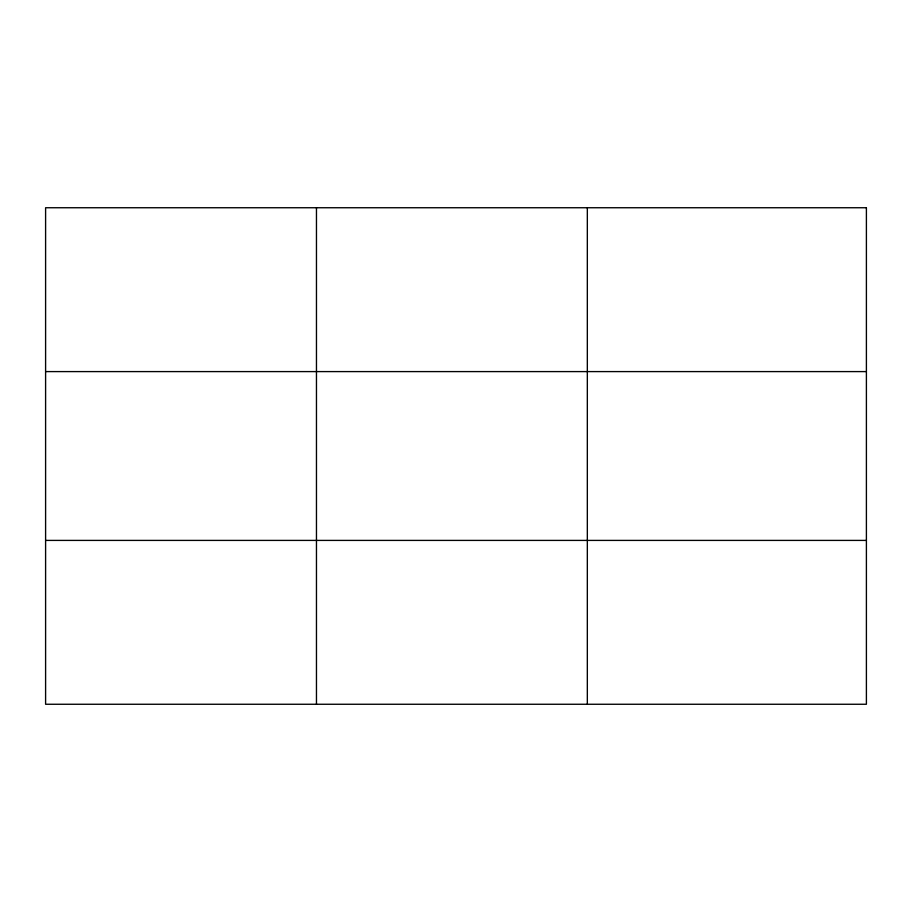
<?xml version="1.0" encoding="UTF-8"?>
<svg xmlns="http://www.w3.org/2000/svg" width="912" height="912" viewBox="0 0 912 912"><rect width="100%" height="100%" fill="white"/><g stroke="black" fill="none" stroke-linecap="round" stroke-linejoin="round"><path stroke-width="1.37" d="M316.464 207.742L316.464 704.258M587.328 207.742L587.328 704.258M45.6 371.594L866.4 371.594M45.6 540.406L866.4 540.406M866.4 207.742L866.4 704.258L45.6 704.258L45.6 207.742L866.4 207.742"/></g></svg>
